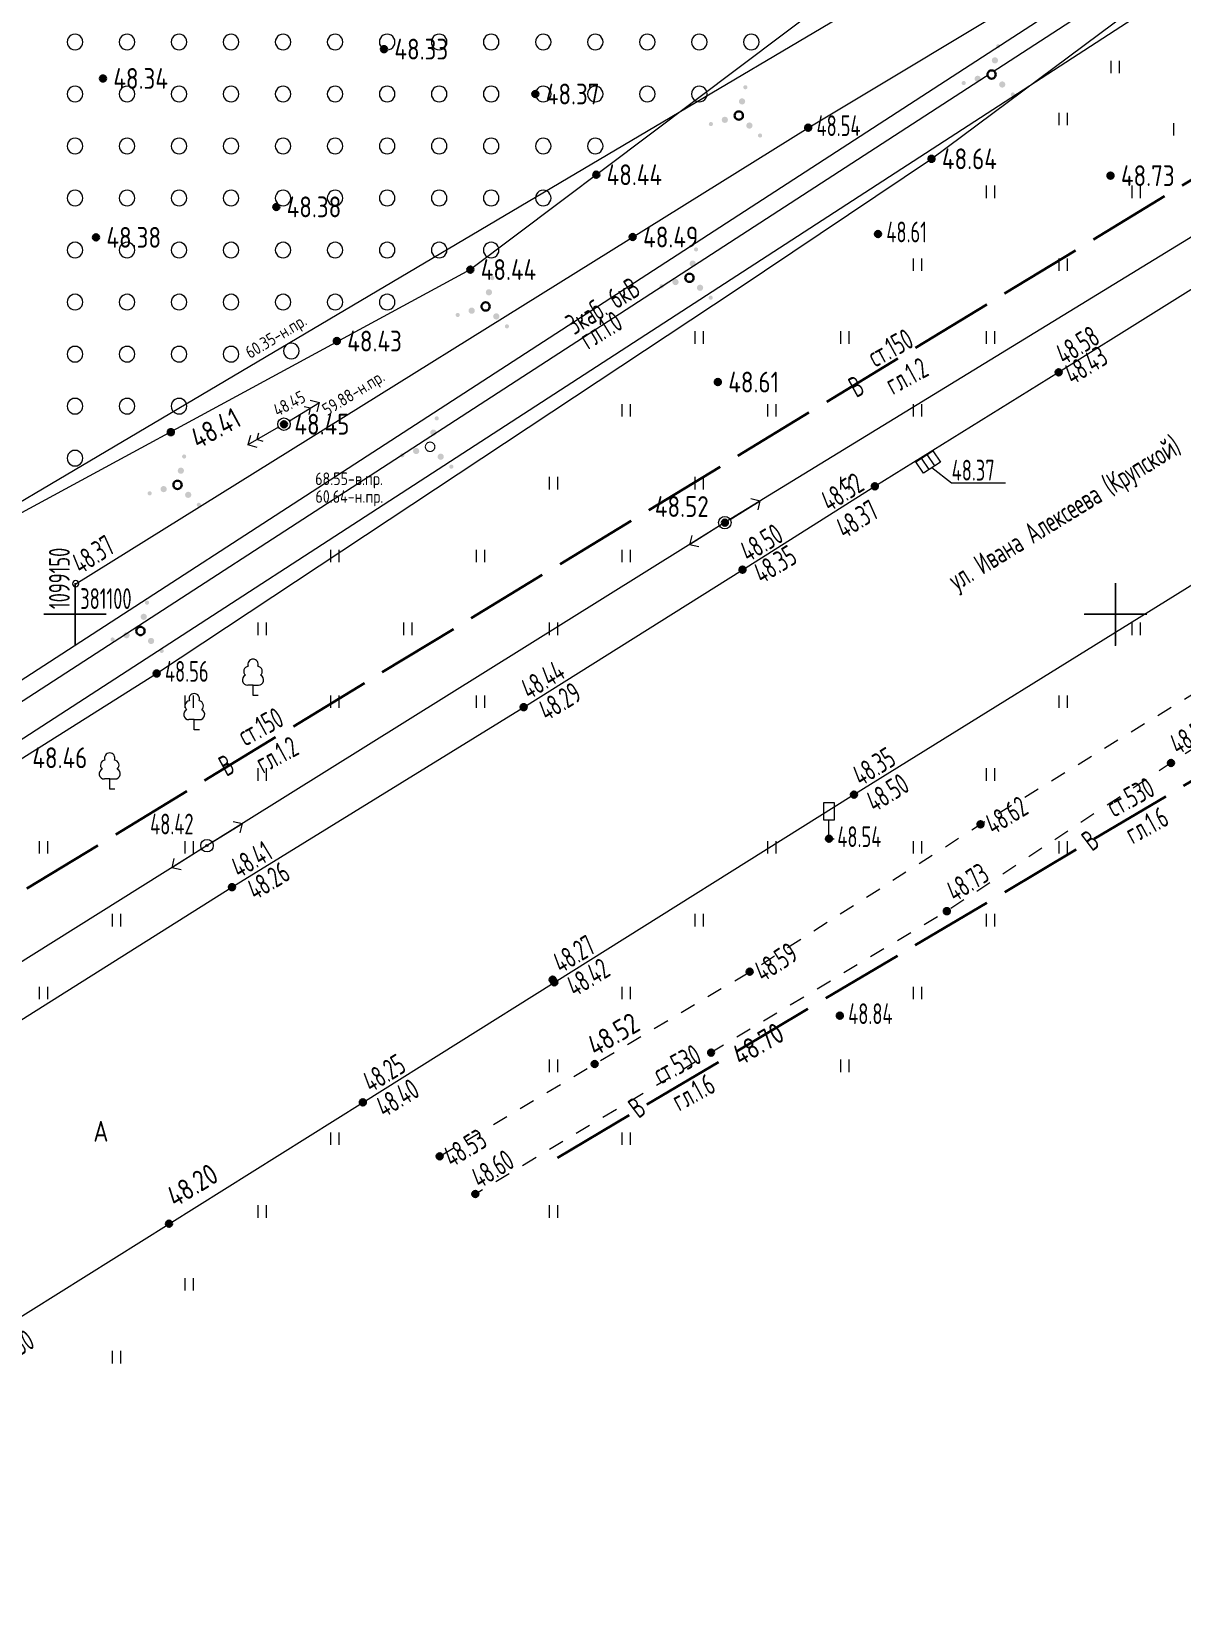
# Model space of a CAD drawing. Extents: x 1098675 to 1099684, y 381052 to 381453.
# Drawn here: x 1099147.9 to 1099203.2, y 381052.5 to 381128 of the extents above; entities that cross this region are included whole.
import ezdxf
from ezdxf.enums import TextEntityAlignment as Align

# ---------------------------------------------------------------- set-up
doc = ezdxf.new("R2010")
doc.units = 0
doc.header["$MEASUREMENT"] = 0
doc.set_wipeout_variables(frame=1)
for name, pattern in [('500_122_1_1', [10, 8, -2]), ('500_189_2', [3, 1.5, -1.5]), ('CONTI', [0])]:
    doc.linetypes.add(name, pattern=pattern)
doc.layers.add('Съемка', color=253, linetype='CONTINUOUS', lineweight=20)
doc.styles.add('24', font='GOST2304A.ttf', dxfattribs={"height": 0.001206})
doc.styles.add('D431', font='GOST2304A.ttf', dxfattribs={"height": 0.8})
doc.styles.add('txt', font='GOST2304A.ttf')
doc.styles.add('ГОСТ', font='GOST2304A.ttf', dxfattribs={"height": 2.5})
doc.linetypes.add('g5_119_1', pattern='A,4,-1,[31,GUGK_2005.shx,S=0.1,R=0,X=0,Y=0],0.35,[31,GUGK_2005.shx,S=0.08,R=0,X=0,Y=0],3.3,[31,GUGK_2005.shx,S=0.08,R=180,X=0,Y=0],0.35,[31,GUGK_2005.shx,S=0.1,R=180,X=0,Y=0],-1', length=10)
doc.linetypes.add('ЗАБ сетка', pattern='A,2.5,["<",txt,S=1.2,R=90,X=0,Y=0],5,[">",txt,S=1.2,R=90,X=0,Y=-0.6],2.5', length=10)
doc.linetypes.add('КОНТУР', pattern='A,0,-0.5,[133,ltypeshp.shx,S=0.05,R=0,X=-0.5,Y=0],-0.5', length=1)

# ---------------------------------------------------------------- blocks, each defined once
blk = doc.blocks.new('Съемка')
at = {"layer": 'Съемка', "linetype": 'Continuous', "lineweight": -2}
h = blk.add_hatch(color=8, dxfattribs=at)
h.dxf.hatch_style = 1
edge = h.paths.add_edge_path()
edge.add_arc((1099164.849, 381127.157), 0.15, 0, 360)
h = blk.add_hatch(color=8, dxfattribs=at)
h.dxf.hatch_style = 1
edge = h.paths.add_edge_path()
edge.add_arc((1099151.342, 381125.748), 0.15, 0, 360)
h = blk.add_hatch(color=8, dxfattribs=at)
h.dxf.hatch_style = 1
edge = h.paths.add_edge_path()
edge.add_arc((1099172.125, 381125), 0.15, 0, 360)
h = blk.add_hatch(color=8, dxfattribs=at)
h.dxf.hatch_style = 1
edge = h.paths.add_edge_path()
edge.add_arc((1099185.234, 381123.378), 0.15, 0, 360)
h = blk.add_hatch(color=8, dxfattribs=at)
h.dxf.hatch_style = 1
edge = h.paths.add_edge_path()
edge.add_arc((1099191.16, 381121.886), 0.15, 0, 360)
h = blk.add_hatch(color=8, dxfattribs=at)
h.dxf.hatch_style = 1
edge = h.paths.add_edge_path()
edge.add_arc((1099175.047, 381121.119), 0.15, 0, 360)
h = blk.add_hatch(color=8, dxfattribs=at)
h.dxf.hatch_style = 1
edge = h.paths.add_edge_path()
edge.add_arc((1099199.762, 381121.076), 0.15, 0, 360)
h = blk.add_hatch(color=8, dxfattribs=at)
h.dxf.hatch_style = 1
edge = h.paths.add_edge_path()
edge.add_arc((1099159.671, 381119.576), 0.15, 0, 360)
h = blk.add_hatch(color=8, dxfattribs=at)
h.dxf.hatch_style = 1
edge = h.paths.add_edge_path()
edge.add_arc((1099151.01, 381118.111), 0.15, 0, 360)
h = blk.add_hatch(color=8, dxfattribs=at)
h.dxf.hatch_style = 1
edge = h.paths.add_edge_path()
edge.add_arc((1099176.802, 381118.129), 0.15, 0, 360)
h = blk.add_hatch(color=8, dxfattribs=at)
h.dxf.hatch_style = 1
edge = h.paths.add_edge_path()
edge.add_arc((1099188.59, 381118.271), 0.15, 0, 360)
h = blk.add_hatch(color=8, dxfattribs=at)
h.dxf.hatch_style = 1
edge = h.paths.add_edge_path()
edge.add_arc((1099168.998, 381116.564), 0.15, 0, 360)
h = blk.add_hatch(color=8, dxfattribs=at)
h.dxf.hatch_style = 1
edge = h.paths.add_edge_path()
edge.add_arc((1099162.583, 381113.127), 0.15, 0, 360)
h = blk.add_hatch(color=8, dxfattribs=at)
h.dxf.hatch_style = 1
edge = h.paths.add_edge_path()
edge.add_arc((1099180.893, 381111.157), 0.15, 0, 360)
h = blk.add_hatch(color=8, dxfattribs=at)
h.dxf.hatch_style = 1
edge = h.paths.add_edge_path()
edge.add_arc((1099197.265, 381111.626), 0.15, 0, 360)
h = blk.add_hatch(color=8, dxfattribs=at)
h.dxf.hatch_style = 1
edge = h.paths.add_edge_path()
edge.add_arc((1099160.043, 381109.132), 0.15, 0, 360)
at = {"layer": 'Съемка', "lineweight": 9, "ltscale": 0.8}
for points in [[(1099159.993, 381109.132, 1), (1099160.093, 381109.132, 1)], [(1099181.18, 381104.401, 1), (1099181.28, 381104.401, 1)], [(1099156.295, 381088.882, 1), (1099156.395, 381088.882, 1)]]:
    blk.add_hatch(color=8, dxfattribs=at).paths.add_polyline_path(points)
at = {"layer": 'Съемка', "linetype": 'Continuous', "lineweight": -2}
h = blk.add_hatch(color=8, dxfattribs=at)
h.dxf.hatch_style = 1
edge = h.paths.add_edge_path()
edge.add_arc((1099154.606, 381108.751), 0.15, 0, 360)
h = blk.add_hatch(color=8, dxfattribs=at)
h.dxf.hatch_style = 1
edge = h.paths.add_edge_path()
edge.add_arc((1099188.437, 381106.152), 0.15, 0, 360)
h = blk.add_hatch(color=8, dxfattribs=at)
h.dxf.hatch_style = 1
edge = h.paths.add_edge_path()
edge.add_arc((1099181.23, 381104.401), 0.15, 0, 360)
h = blk.add_hatch(color=8, dxfattribs=at)
h.dxf.hatch_style = 1
edge = h.paths.add_edge_path()
edge.add_arc((1099182.078, 381102.138), 0.15, 0, 360)
h = blk.add_hatch(color=8, dxfattribs=at)
h.dxf.hatch_style = 1
edge = h.paths.add_edge_path()
edge.add_arc((1099153.924, 381097.154), 0.15, 0, 360)
h = blk.add_hatch(color=8, dxfattribs=at)
h.dxf.hatch_style = 1
edge = h.paths.add_edge_path()
edge.add_arc((1099171.561, 381095.535), 0.15, 0, 360)
h = blk.add_hatch(color=8, dxfattribs=at)
h.dxf.hatch_style = 1
edge = h.paths.add_edge_path()
edge.add_arc((1099202.674, 381092.856), 0.15, 0, 360)
h = blk.add_hatch(color=8, dxfattribs=at)
h.dxf.hatch_style = 1
edge = h.paths.add_edge_path()
edge.add_arc((1099187.432, 381091.334), 0.15, 0, 360)
h = blk.add_hatch(color=8, dxfattribs=at)
h.dxf.hatch_style = 1
edge = h.paths.add_edge_path()
edge.add_arc((1099193.515, 381089.906), 0.15, 0, 360)
h = blk.add_hatch(color=8, dxfattribs=at)
h.dxf.hatch_style = 1
edge = h.paths.add_edge_path()
edge.add_arc((1099186.233, 381089.209), 0.15, 0, 360)
h = blk.add_hatch(color=8, dxfattribs=at)
h.dxf.hatch_style = 1
edge = h.paths.add_edge_path()
edge.add_arc((1099157.543, 381086.885), 0.15, 0, 360)
h = blk.add_hatch(color=8, dxfattribs=at)
h.dxf.hatch_style = 1
edge = h.paths.add_edge_path()
edge.add_arc((1099191.896, 381085.729), 0.15, 0, 360)
h = blk.add_hatch(color=8, dxfattribs=at)
h.dxf.hatch_style = 1
edge = h.paths.add_edge_path()
edge.add_arc((1099172.953, 381082.437), 0.15, 0, 360)
h = blk.add_hatch(color=8, dxfattribs=at)
h.dxf.hatch_style = 1
edge = h.paths.add_edge_path()
edge.add_arc((1099173.033, 381082.31), 0.15, 0, 360)
h = blk.add_hatch(color=8, dxfattribs=at)
h.dxf.hatch_style = 1
edge = h.paths.add_edge_path()
edge.add_arc((1099182.425, 381082.819), 0.15, 0, 360)
h = blk.add_hatch(color=8, dxfattribs=at)
h.dxf.hatch_style = 1
edge = h.paths.add_edge_path()
edge.add_arc((1099186.756, 381080.703), 0.15, 0, 360)
h = blk.add_hatch(color=8, dxfattribs=at)
h.dxf.hatch_style = 1
edge = h.paths.add_edge_path()
edge.add_arc((1099180.569, 381078.933), 0.15, 0, 360)
h = blk.add_hatch(color=8, dxfattribs=at)
h.dxf.hatch_style = 1
edge = h.paths.add_edge_path()
edge.add_arc((1099174.975, 381078.384), 0.15, 0, 360)
h = blk.add_hatch(color=8, dxfattribs=at)
h.dxf.hatch_style = 1
edge = h.paths.add_edge_path()
edge.add_arc((1099163.832, 381076.541), 0.15, 0, 360)
h = blk.add_hatch(color=8, dxfattribs=at)
h.dxf.hatch_style = 1
edge = h.paths.add_edge_path()
edge.add_arc((1099167.526, 381073.95), 0.15, 0, 360)
h = blk.add_hatch(color=8, dxfattribs=at)
h.dxf.hatch_style = 1
edge = h.paths.add_edge_path()
edge.add_arc((1099169.243, 381072.137), 0.15, 0, 360)
h = blk.add_hatch(color=8, dxfattribs=at)
h.dxf.hatch_style = 1
edge = h.paths.add_edge_path()
edge.add_arc((1099154.519, 381070.71), 0.15, 0, 360)
at = {"layer": 'Съемка', "color": 8, "linetype": 'Continuous', "lineweight": 20}
for p, q in [((1099197.3, 381123.5), (1099197.3, 381124.1)), ((1099197.7, 381123.5), (1099197.7, 381124.1)), ((1099193.8, 381120), (1099193.8, 381120.6)), ((1099194.2, 381120), (1099194.2, 381120.6)), ((1099200.8, 381120), (1099200.8, 381120.6)), ((1099201.2, 381120), (1099201.2, 381120.6)), ((1099190.3, 381116.5), (1099190.3, 381117.1)), ((1099190.7, 381116.5), (1099190.7, 381117.1)), ((1099197.3, 381116.5), (1099197.3, 381117.1)), ((1099197.7, 381116.5), (1099197.7, 381117.1)), ((1099179.8, 381113), (1099179.8, 381113.6)), ((1099180.2, 381113), (1099180.2, 381113.6)), ((1099186.8, 381113), (1099186.8, 381113.6)), ((1099187.2, 381113), (1099187.2, 381113.6)), ((1099193.8, 381113), (1099193.8, 381113.6)), ((1099194.2, 381113), (1099194.2, 381113.6)), ((1099176.3, 381109.5), (1099176.3, 381110.1)), ((1099176.7, 381109.5), (1099176.7, 381110.1)), ((1099183.3, 381109.5), (1099183.3, 381110.1)), ((1099183.7, 381109.5), (1099183.7, 381110.1)), ((1099190.3, 381109.5), (1099190.3, 381110.1)), ((1099190.7, 381109.5), (1099190.7, 381110.1)), ((1099172.8, 381106), (1099172.8, 381106.6)), ((1099173.2, 381106), (1099173.2, 381106.6)), ((1099179.8, 381106), (1099179.8, 381106.6)), ((1099180.2, 381106), (1099180.2, 381106.6)), ((1099186.8, 381106), (1099186.8, 381106.6)), ((1099187.2, 381106), (1099187.2, 381106.6)), ((1099162.3, 381102.5), (1099162.3, 381103.1)), ((1099162.7, 381102.5), (1099162.7, 381103.1)), ((1099169.3, 381102.5), (1099169.3, 381103.1)), ((1099169.7, 381102.5), (1099169.7, 381103.1)), ((1099176.3, 381102.5), (1099176.3, 381103.1)), ((1099176.7, 381102.5), (1099176.7, 381103.1)), ((1099158.8, 381099), (1099158.8, 381099.6)), ((1099159.2, 381099), (1099159.2, 381099.6)), ((1099165.8, 381099), (1099165.8, 381099.6)), ((1099166.2, 381099), (1099166.2, 381099.6)), ((1099172.8, 381099), (1099172.8, 381099.6)), ((1099173.2, 381099), (1099173.2, 381099.6)), ((1099200.8, 381099), (1099200.8, 381099.6)), ((1099201.2, 381099), (1099201.2, 381099.6)), ((1099155.3, 381095.5), (1099155.3, 381096.1)), ((1099155.7, 381095.5), (1099155.7, 381096.1)), ((1099162.3, 381095.5), (1099162.3, 381096.1)), ((1099162.7, 381095.5), (1099162.7, 381096.1)), ((1099169.3, 381095.5), (1099169.3, 381096.1)), ((1099169.7, 381095.5), (1099169.7, 381096.1)), ((1099197.3, 381095.5), (1099197.3, 381096.1)), ((1099197.7, 381095.5), (1099197.7, 381096.1)), ((1099158.8, 381092), (1099158.8, 381092.6)), ((1099159.2, 381092), (1099159.2, 381092.6)), ((1099193.8, 381092), (1099193.8, 381092.6)), ((1099194.2, 381092), (1099194.2, 381092.6)), ((1099148.3, 381088.5), (1099148.3, 381089.1)), ((1099148.7, 381088.5), (1099148.7, 381089.1)), ((1099155.3, 381088.5), (1099155.3, 381089.1)), ((1099155.7, 381088.5), (1099155.7, 381089.1)), ((1099183.3, 381088.5), (1099183.3, 381089.1)), ((1099183.7, 381088.5), (1099183.7, 381089.1)), ((1099190.3, 381088.5), (1099190.3, 381089.1)), ((1099190.7, 381088.5), (1099190.7, 381089.1)), ((1099197.3, 381088.5), (1099197.3, 381089.1)), ((1099197.7, 381088.5), (1099197.7, 381089.1)), ((1099151.8, 381085), (1099151.8, 381085.6)), ((1099152.2, 381085), (1099152.2, 381085.6)), ((1099179.8, 381085), (1099179.8, 381085.6)), ((1099180.2, 381085), (1099180.2, 381085.6)), ((1099193.8, 381085), (1099193.8, 381085.6)), ((1099194.2, 381085), (1099194.2, 381085.6)), ((1099148.3, 381081.5), (1099148.3, 381082.1)), ((1099148.7, 381081.5), (1099148.7, 381082.1)), ((1099176.3, 381081.5), (1099176.3, 381082.1)), ((1099176.7, 381081.5), (1099176.7, 381082.1)), ((1099190.3, 381081.5), (1099190.3, 381082.1)), ((1099190.7, 381081.5), (1099190.7, 381082.1)), ((1099172.8, 381078), (1099172.8, 381078.6)), ((1099173.2, 381078), (1099173.2, 381078.6)), ((1099186.8, 381078), (1099186.8, 381078.6)), ((1099187.2, 381078), (1099187.2, 381078.6)), ((1099162.3, 381074.5), (1099162.3, 381075.1)), ((1099162.7, 381074.5), (1099162.7, 381075.1)), ((1099176.3, 381074.5), (1099176.3, 381075.1)), ((1099176.7, 381074.5), (1099176.7, 381075.1)), ((1099158.8, 381071), (1099158.8, 381071.6)), ((1099159.2, 381071), (1099159.2, 381071.6)), ((1099172.8, 381071), (1099172.8, 381071.6)), ((1099173.2, 381071), (1099173.2, 381071.6)), ((1099155.3, 381067.5), (1099155.3, 381068.1)), ((1099155.7, 381067.5), (1099155.7, 381068.1)), ((1099151.8, 381064), (1099151.8, 381064.6)), ((1099152.2, 381064), (1099152.2, 381064.6))]:
    blk.add_line(p, q, dxfattribs=at)
at = {"layer": 'Съемка', "color": 8, "lineweight": 9, "ltscale": 0.8}
for p, q in [((1099160.3, 381109.288), (1099161.752, 381110.172)), ((1099161.015, 381109.987), (1099161.324, 381109.912)), ((1099161.249, 381109.602), (1099161.324, 381109.912)), ((1099161.305, 381110.28), (1099161.752, 381110.172)), ((1099161.643, 381109.725), (1099161.752, 381110.172)), ((1099159.783, 381108.983), (1099158.305, 381108.143)), ((1099158.427, 381108.586), (1099158.305, 381108.143)), ((1099158.824, 381108.697), (1099158.739, 381108.39)), ((1099159.046, 381108.306), (1099158.739, 381108.39)), ((1099158.748, 381108.021), (1099158.305, 381108.143)), ((1099181.485, 381104.56), (1099182.928, 381105.458)), ((1099182.48, 381105.562), (1099182.928, 381105.458)), ((1099182.823, 381105.011), (1099182.928, 381105.458)), ((1099180.975, 381104.242), (1099179.533, 381103.343)), ((1099179.637, 381103.791), (1099179.533, 381103.343)), ((1099179.981, 381103.239), (1099179.533, 381103.343)), ((1099185.983, 381090.959), (1099186.483, 381090.959)), ((1099185.983, 381090.109), (1099185.983, 381090.959)), ((1099186.483, 381090.959), (1099186.483, 381090.109)), ((1099157.594, 381090.045), (1099158.042, 381089.941)), ((1099186.483, 381090.109), (1099185.983, 381090.109)), ((1099186.233, 381089.209), (1099186.233, 381090.109)), ((1099156.599, 381089.041), (1099158.042, 381089.941)), ((1099157.938, 381089.493), (1099158.042, 381089.941)), ((1099156.091, 381088.723), (1099154.65, 381087.821)), ((1099186.233, 381089.209), (1099186.483, 381089.209)), ((1099154.753, 381088.269), (1099154.65, 381087.821)), ((1099155.098, 381087.718), (1099154.65, 381087.821))]:
    blk.add_line(p, q, dxfattribs=at)
at = {"layer": 'Съемка', "color": 8, "lineweight": 9}
for p, q in [((1099190.414, 381107.322), (1099191.23, 381107.854)), ((1099191.041, 381106.955), (1099190.686, 381107.499)), ((1099191.313, 381107.133), (1099190.958, 381107.676)), ((1099191.23, 381107.854), (1099191.585, 381107.31)), ((1099190.769, 381106.778), (1099190.414, 381107.322)), ((1099191.585, 381107.31), (1099190.769, 381106.778))]:
    blk.add_line(p, q, dxfattribs=at)
at = {"layer": 'Съемка', "color": 8, "lineweight": 20, "flags": 128}
for points in [[(1099131.993, 381096.304), (1099305.956, 381199.246)], [(1099240.546, 381141.014), (1099211.886, 381123.168), (1099181.23, 381104.401), (1099156.345, 381088.882), (1099130.273, 381072.554)]]:
    blk.add_lwpolyline(points, dxfattribs=at)
at = {"layer": 'Съемка', "color": 8, "linetype": '500_122_1_1', "lineweight": 40, "ltscale": 0.5, "flags": 128}
for points in [[(1099173.186, 381073.881), (1099264.655, 381128.217), (1099249.551, 381151.239), (1099313.303, 381191.893)], [(1099227.981, 381135.682), (1099091.232, 381052.456)]]:
    blk.add_lwpolyline(points, dxfattribs=at)
at = {"layer": 'Съемка', "color": 8, "linetype": 'ЗАБ сетка', "lineweight": 9, "ltscale": 0.5, "flags": 128}
blk.add_lwpolyline([(1099150.035, 381101.466), (1099185.234, 381123.378), (1099196.897, 381130.388), (1099196.897, 381134.646), (1099185.823, 381141.412), (1099160.427, 381153.679), (1099153.083, 381157.129), (1099121.704, 381172.466)], dxfattribs=at)
at = {"layer": 'Съемка', "color": 8, "linetype": 'КОНТУР', "flags": 128}
for points in [[(1099129.716, 381090.744), (1099140.931, 381088.968), (1099153.924, 381097.154), (1099181.814, 381115.625), (1099191.16, 381121.886), (1099200.693, 381128.989), (1099198.917, 381135.718), (1099195.535, 381139.509), (1099191.047, 381142.518), (1099188.188, 381143.11), (1099185.504, 381144.29), (1099177.398, 381149.007), (1099160.973, 381157.371), (1099148.823, 381162.512), (1099145.178, 381164.007), (1099142.655, 381164.007)], [(1099117.403, 381160.24), (1099170.623, 381140.919), (1099190.563, 381132.8), (1099168.998, 381116.564), (1099139.014, 381100.327), (1099138.922, 381100.846)]]:
    blk.add_lwpolyline(points, dxfattribs=at)
at = {"layer": 'Съемка', "color": 8, "linetype": 'g5_119_1', "flags": 128}
for points in [[(1099225.232, 381147.292), (1099087.569, 381058.019)], [(1099226.556, 381147.12), (1099088.893, 381057.847)], [(1099228.373, 381146.474), (1099090.71, 381057.201)]]:
    blk.add_lwpolyline(points, dxfattribs=at)
at = {"layer": 'Съемка', "color": 8, "linetype": 'Continuous', "ltscale": 0.5}
for points in [[(1099118.966, 381062.725), (1099131.524, 381070.497), (1099157.543, 381086.885), (1099171.561, 381095.535), (1099182.078, 381102.138), (1099188.437, 381106.152), (1099197.265, 381111.626), (1099206.393, 381117.337), (1099214.655, 381122.527, 0.234366), (1099216.013, 381124.765, 0.011649), (1099215.388, 381128.336), (1099214.902, 381130.788, 0.050583), (1099213.372, 381133.911)], [(1099131.642, 381056.379), (1099145.207, 381064.878), (1099163.832, 381076.541), (1099173.033, 381082.31), (1099187.432, 381091.334), (1099203.339, 381101.205), (1099220.116, 381111.642), (1099221.722, 381112.495), (1099234.298, 381120.473, -0.104791), (1099236.475, 381120.949, -0.047521), (1099238.833, 381120.281, -0.029361), (1099241.436, 381119.128, -0.031396), (1099243.749, 381117.758), (1099244.872, 381117.071)]]:
    blk.add_lwpolyline(points, format="xyb", dxfattribs=at)
at = {"layer": 'Съемка', "color": 8, "linetype": 'Continuous', "lineweight": 20}
for points in [[(1099199.8, 381126), (1099199.8, 381126.6)], [(1099200.2, 381126), (1099200.2, 381126.6)], [(1099202.8, 381123), (1099202.8, 381123.6)]]:
    blk.add_lwpolyline(points, dxfattribs=at)
at = {"layer": 'Съемка', "color": 8, "linetype": 'Continuous', "lineweight": 20, "flags": 128}
for points in [[(1099185.084, 381123.378, 1), (1099185.384, 381123.378, 1)], [(1099188.44, 381118.271, 1), (1099188.74, 381118.271, 1)], [(1099180.743, 381111.157, 1), (1099181.043, 381111.157, 1)], [(1099197.115, 381111.626, 1), (1099197.415, 381111.626, 1)], [(1099188.287, 381106.152, 1), (1099188.587, 381106.152, 1)], [(1099181.928, 381102.138, 1), (1099182.228, 381102.138, 1)], [(1099149.885, 381101.466, 1), (1099150.185, 381101.466, 1)], [(1099153.774, 381097.154, 1), (1099154.074, 381097.154, 1)], [(1099171.411, 381095.535, 1), (1099171.711, 381095.535, 1)], [(1099202.524, 381092.856, 1), (1099202.824, 381092.856, 1)], [(1099187.282, 381091.334, 1), (1099187.582, 381091.334, 1)], [(1099193.365, 381089.906, 1), (1099193.665, 381089.906, 1)], [(1099186.083, 381089.209, 1), (1099186.383, 381089.209, 1)], [(1099157.393, 381086.885, 1), (1099157.693, 381086.885, 1)], [(1099191.746, 381085.729, 1), (1099192.046, 381085.729, 1)], [(1099172.883, 381082.31, 1), (1099173.183, 381082.31, 1)], [(1099182.275, 381082.819, 1), (1099182.575, 381082.819, 1)], [(1099186.606, 381080.703, 1), (1099186.906, 381080.703, 1)], [(1099163.682, 381076.541, 1), (1099163.982, 381076.541, 1)], [(1099167.376, 381073.95, 1), (1099167.676, 381073.95, 1)], [(1099169.093, 381072.137, 1), (1099169.393, 381072.137, 1)]]:
    blk.add_lwpolyline(points, format="xyb", close=True, dxfattribs=at)
at = {"layer": 'Съемка', "color": 8, "linetype": '500_189_2', "ltscale": 0.5, "flags": 128}
for points in [[(1099167.526, 381073.95), (1099182.425, 381082.819), (1099193.515, 381089.906), (1099208.861, 381099.329), (1099225.548, 381109.884), (1099241.436, 381119.128)], [(1099243.749, 381117.758), (1099226.064, 381107.898), (1099202.674, 381092.856), (1099191.896, 381085.729), (1099169.243, 381072.137)]]:
    blk.add_lwpolyline(points, dxfattribs=at)
at = {"layer": 'Съемка', "color": 8, "linetype": 'Continuous', "lineweight": -2, "flags": 128}
blk.add_lwpolyline([(1099167.263, 381108.047), (1099167.257, 381108.099), (1099167.237, 381108.147), (1099167.205, 381108.189), (1099167.163, 381108.22), (1099167.115, 381108.24), (1099167.063, 381108.247), (1099167.012, 381108.24), (1099166.963, 381108.22), (1099166.922, 381108.189), (1099166.89, 381108.147), (1099166.87, 381108.099), (1099166.863, 381108.047), (1099166.87, 381107.995), (1099166.89, 381107.947), (1099166.922, 381107.906), (1099166.963, 381107.874), (1099167.012, 381107.854), (1099167.063, 381107.847), (1099167.115, 381107.854), (1099167.163, 381107.874), (1099167.205, 381107.906), (1099167.237, 381107.947), (1099167.257, 381107.995)], close=True, dxfattribs=at)
at = {"layer": 'Съемка', "color": 8, "flags": 128}
blk.add_lwpolyline([(1099191.177, 381107.044), (1099192.12, 381106.311), (1099194.722, 381106.311)], dxfattribs=at)
at = {"layer": 'Съемка', "color": 8, "linetype": 'Continuous', "lineweight": 20, "flags": 128}
for points in [[(1099150, 381101.5), (1099150, 381098.5)], [(1099150, 381101.5), (1099150, 381098.5)], [(1099150, 381098.485), (1099150, 381101.495)], [(1099200, 381101.5), (1099200, 381098.5)], [(1099200, 381098.485), (1099200, 381101.495)], [(1099148.5, 381100), (1099151.5, 381100)], [(1099148.5, 381100), (1099151.5, 381100)], [(1099151.49, 381100), (1099148.51, 381100)], [(1099198.5, 381100), (1099201.5, 381100)], [(1099201.49, 381100), (1099198.51, 381100)], [(1099158.555, 381096.59), (1099158.298, 381096.59)], [(1099158.805, 381096.093), (1099158.555, 381096.093), (1099158.555, 381096.59)], [(1099155.729, 381094.935), (1099155.472, 381094.935)], [(1099155.979, 381094.438), (1099155.729, 381094.438), (1099155.729, 381094.935)], [(1099151.669, 381092.083), (1099151.412, 381092.083)], [(1099151.919, 381091.586), (1099151.669, 381091.586), (1099151.669, 381092.083)]]:
    blk.add_lwpolyline(points, dxfattribs=at)
for points in [[(1099158.555, 381096.59), (1099158.812, 381096.59, 0.798042), (1099158.92, 381097.066, 0.636328), (1099158.786, 381097.498, 0.533064), (1099158.555, 381097.843, 0.533064), (1099158.324, 381097.498, 0.636328), (1099158.19, 381097.066, 0.798042), (1099158.298, 381096.59)], [(1099155.729, 381094.935), (1099155.986, 381094.935, 0.798042), (1099156.094, 381095.411, 0.636328), (1099155.96, 381095.843, 0.533064), (1099155.729, 381096.188, 0.533064), (1099155.498, 381095.843, 0.636328), (1099155.364, 381095.411, 0.798042), (1099155.472, 381094.935)], [(1099151.669, 381092.083), (1099151.926, 381092.083, 0.798042), (1099152.034, 381092.559, 0.636328), (1099151.9, 381092.991, 0.533064), (1099151.669, 381093.336, 0.533064), (1099151.438, 381092.991, 0.636328), (1099151.304, 381092.559, 0.798042), (1099151.412, 381092.083)]]:
    blk.add_lwpolyline(points, format="xyb", dxfattribs=at)
at = {"layer": 'Съемка', "color": 8, "linetype": 'Continuous', "lineweight": -2}
for centre in [(1099164.849, 381127.157), (1099151.342, 381125.748), (1099172.125, 381125), (1099185.234, 381123.378), (1099191.16, 381121.886), (1099175.047, 381121.119), (1099199.762, 381121.076), (1099159.671, 381119.576), (1099151.01, 381118.111), (1099176.802, 381118.129), (1099188.59, 381118.271), (1099168.998, 381116.564), (1099162.583, 381113.127), (1099180.893, 381111.157), (1099197.265, 381111.626), (1099160.043, 381109.132), (1099154.606, 381108.751), (1099188.437, 381106.152), (1099181.23, 381104.401), (1099182.078, 381102.138), (1099153.924, 381097.154), (1099171.561, 381095.535), (1099202.674, 381092.856), (1099187.432, 381091.334), (1099193.515, 381089.906), (1099186.233, 381089.209), (1099157.543, 381086.885), (1099191.896, 381085.729), (1099172.953, 381082.437), (1099173.033, 381082.31), (1099182.425, 381082.819), (1099186.756, 381080.703), (1099180.569, 381078.933), (1099174.975, 381078.384), (1099163.832, 381076.541), (1099167.526, 381073.95), (1099169.243, 381072.137), (1099154.519, 381070.71)]:
    blk.add_circle(centre, 0.15, dxfattribs=at)
at = {"layer": 'Съемка', "color": 8, "lineweight": 9, "ltscale": 0.8}
for centre in [(1099160.043, 381109.132), (1099181.23, 381104.401), (1099156.345, 381088.882)]:
    blk.add_circle(centre, 0.3, dxfattribs=at)
at = {"layer": 'Съемка', "color": 8, "linetype": 'CONTI', "lineweight": 9}
for centre in [(1099160.043, 381109.132), (1099181.23, 381104.401), (1099156.345, 381088.882)]:
    blk.add_circle(centre, 0.0499, dxfattribs=at)
at = {"layer": 'Съемка', "color": 8, "linetype": 'Continuous', "lineweight": 20}
for centre, start_param, end_param in [((1099150, 381127.5), 5.497787, 8.63938), ((1099152.5, 381127.5), 5.497787, 8.63938), ((1099155, 381127.5), 5.497787, 8.63938), ((1099157.5, 381127.5), 5.497787, 8.63938), ((1099160, 381127.5), 5.497787, 8.63938), ((1099162.5, 381127.5), 5.497787, 8.63938), ((1099165, 381127.5), 5.497787, 8.63938), ((1099167.5, 381127.5), 5.497787, 8.63938), ((1099170, 381127.5), 5.497787, 8.63938), ((1099172.5, 381127.5), 5.497787, 8.63938), ((1099175, 381127.5), 5.497787, 8.63938), ((1099177.5, 381127.5), 5.497787, 8.63938), ((1099180, 381127.5), 5.497787, 8.63938), ((1099182.5, 381127.5), 5.497787, 8.63938), ((1099150, 381127.5), 2.356194, 5.497787), ((1099152.5, 381127.5), 2.356194, 5.497787), ((1099155, 381127.5), 2.356194, 5.497787), ((1099157.5, 381127.5), 2.356194, 5.497787), ((1099160, 381127.5), 2.356194, 5.497787), ((1099162.5, 381127.5), 2.356194, 5.497787), ((1099165, 381127.5), 2.356194, 5.497787), ((1099167.5, 381127.5), 2.356194, 5.497787), ((1099170, 381127.5), 2.356194, 5.497787), ((1099172.5, 381127.5), 2.356194, 5.497787), ((1099175, 381127.5), 2.356194, 5.497787), ((1099177.5, 381127.5), 2.356194, 5.497787), ((1099180, 381127.5), 2.356194, 5.497787), ((1099182.5, 381127.5), 2.356194, 5.497787), ((1099150, 381125), 5.497787, 8.63938), ((1099150, 381125), 2.356194, 5.497787), ((1099152.5, 381125), 5.497787, 8.63938), ((1099152.5, 381125), 2.356194, 5.497787), ((1099155, 381125), 5.497787, 8.63938), ((1099155, 381125), 2.356194, 5.497787), ((1099157.5, 381125), 5.497787, 8.63938), ((1099157.5, 381125), 2.356194, 5.497787), ((1099160, 381125), 5.497787, 8.63938), ((1099160, 381125), 2.356194, 5.497787), ((1099162.5, 381125), 5.497787, 8.63938), ((1099162.5, 381125), 2.356194, 5.497787), ((1099165, 381125), 5.497787, 8.63938), ((1099165, 381125), 2.356194, 5.497787), ((1099167.5, 381125), 5.497787, 8.63938), ((1099167.5, 381125), 2.356194, 5.497787), ((1099170, 381125), 5.497787, 8.63938), ((1099170, 381125), 2.356194, 5.497787), ((1099172.5, 381125), 5.497787, 8.63938), ((1099172.5, 381125), 2.356194, 5.497787), ((1099175, 381125), 5.497787, 8.63938), ((1099175, 381125), 2.356194, 5.497787), ((1099177.5, 381125), 5.497787, 8.63938), ((1099177.5, 381125), 2.356194, 5.497787), ((1099180, 381125), 5.497787, 8.63938), ((1099180, 381125), 2.356194, 5.497787), ((1099150, 381122.5), 5.497787, 8.63938), ((1099152.5, 381122.5), 5.497787, 8.63938), ((1099155, 381122.5), 5.497787, 8.63938), ((1099157.5, 381122.5), 5.497787, 8.63938), ((1099160, 381122.5), 5.497787, 8.63938), ((1099162.5, 381122.5), 5.497787, 8.63938), ((1099165, 381122.5), 5.497787, 8.63938), ((1099167.5, 381122.5), 5.497787, 8.63938), ((1099170, 381122.5), 5.497787, 8.63938), ((1099172.5, 381122.5), 5.497787, 8.63938), ((1099175, 381122.5), 5.497787, 8.63938), ((1099150, 381122.5), 2.356194, 5.497787), ((1099152.5, 381122.5), 2.356194, 5.497787), ((1099155, 381122.5), 2.356194, 5.497787), ((1099157.5, 381122.5), 2.356194, 5.497787), ((1099160, 381122.5), 2.356194, 5.497787), ((1099162.5, 381122.5), 2.356194, 5.497787), ((1099165, 381122.5), 2.356194, 5.497787), ((1099167.5, 381122.5), 2.356194, 5.497787), ((1099170, 381122.5), 2.356194, 5.497787), ((1099172.5, 381122.5), 2.356194, 5.497787), ((1099175, 381122.5), 2.356194, 5.497787), ((1099150, 381120), 5.497787, 8.63938), ((1099152.5, 381120), 5.497787, 8.63938), ((1099155, 381120), 5.497787, 8.63938), ((1099157.5, 381120), 5.497787, 8.63938), ((1099160, 381120), 5.497787, 8.63938), ((1099162.5, 381120), 5.497787, 8.63938), ((1099165, 381120), 5.497787, 8.63938), ((1099167.5, 381120), 5.497787, 8.63938), ((1099170, 381120), 5.497787, 8.63938), ((1099172.5, 381120), 5.497787, 8.63938), ((1099150, 381120), 2.356194, 5.497787), ((1099152.5, 381120), 2.356194, 5.497787), ((1099155, 381120), 2.356194, 5.497787), ((1099157.5, 381120), 2.356194, 5.497787), ((1099160, 381120), 2.356194, 5.497787), ((1099162.5, 381120), 2.356194, 5.497787), ((1099165, 381120), 2.356194, 5.497787), ((1099167.5, 381120), 2.356194, 5.497787), ((1099170, 381120), 2.356194, 5.497787), ((1099172.5, 381120), 2.356194, 5.497787), ((1099150, 381117.5), 5.497787, 8.63938), ((1099150, 381117.5), 2.356194, 5.497787), ((1099152.5, 381117.5), 5.497787, 8.63938), ((1099152.5, 381117.5), 2.356194, 5.497787), ((1099155, 381117.5), 5.497787, 8.63938), ((1099155, 381117.5), 2.356194, 5.497787), ((1099157.5, 381117.5), 5.497787, 8.63938), ((1099157.5, 381117.5), 2.356194, 5.497787), ((1099160, 381117.5), 5.497787, 8.63938), ((1099160, 381117.5), 2.356194, 5.497787), ((1099162.5, 381117.5), 5.497787, 8.63938), ((1099162.5, 381117.5), 2.356194, 5.497787), ((1099165, 381117.5), 5.497787, 8.63938), ((1099165, 381117.5), 2.356194, 5.497787), ((1099167.5, 381117.5), 5.497787, 8.63938), ((1099167.5, 381117.5), 2.356194, 5.497787), ((1099170, 381117.5), 5.497787, 8.63938), ((1099170, 381117.5), 2.356194, 5.497787), ((1099150, 381115), 5.497787, 8.63938), ((1099150, 381115), 2.356194, 5.497787), ((1099152.5, 381115), 5.497787, 8.63938), ((1099152.5, 381115), 2.356194, 5.497787), ((1099155, 381115), 5.497787, 8.63938), ((1099155, 381115), 2.356194, 5.497787), ((1099157.5, 381115), 5.497787, 8.63938), ((1099157.5, 381115), 2.356194, 5.497787), ((1099160, 381115), 5.497787, 8.63938), ((1099160, 381115), 2.356194, 5.497787), ((1099162.5, 381115), 5.497787, 8.63938), ((1099162.5, 381115), 2.356194, 5.497787), ((1099165, 381115), 5.497787, 8.63938), ((1099165, 381115), 2.356194, 5.497787), ((1099150, 381112.5), 5.497787, 8.63938), ((1099152.5, 381112.5), 5.497787, 8.63938), ((1099155, 381112.5), 5.497787, 8.63938), ((1099157.5, 381112.5), 5.497787, 8.63938), ((1099160.396, 381112.651), 5.497787, 8.63938), ((1099150, 381112.5), 2.356194, 5.497787), ((1099152.5, 381112.5), 2.356194, 5.497787), ((1099155, 381112.5), 2.356194, 5.497787), ((1099157.5, 381112.5), 2.356194, 5.497787), ((1099160.396, 381112.651), 2.356194, 5.497787), ((1099150, 381110), 5.497787, 8.63938), ((1099150, 381110), 2.356194, 5.497787), ((1099152.5, 381110), 5.497787, 8.63938), ((1099152.5, 381110), 2.356194, 5.497787), ((1099155, 381110), 5.497787, 8.63938), ((1099155, 381110), 2.356194, 5.497787), ((1099150, 381107.5), 5.497787, 8.63938), ((1099150, 381107.5), 2.356194, 5.497787)]:
    blk.add_ellipse(centre, major_axis=(0.265, 0.265), ratio=1, start_param=start_param, end_param=end_param, dxfattribs=at)
at = {"layer": 'Съемка', "color": 8, "linetype": 'Continuous', "lineweight": 30, "style": 'ГОСТ'}
for s, p in [('48.33', (1099165.349, 381126.657)), ('48.34', (1099151.842, 381125.248)), ('48.37', (1099172.625, 381124.5)), ('48.64', (1099191.66, 381121.386)), ('48.44', (1099175.547, 381120.619)), ('48.73', (1099200.262, 381120.576)), ('48.38', (1099160.171, 381119.076)), ('48.38', (1099151.51, 381117.611)), ('48.49', (1099177.302, 381117.629)), ('48.44', (1099169.498, 381116.064)), ('48.43', (1099163.083, 381112.627)), ('48.61', (1099181.393, 381110.657)), ('48.45', (1099160.543, 381108.632)), ('48.52', (1099177.866, 381104.676)), ('48.46', (1099147.95, 381092.603))]:
    blk.add_text(s, height=1, dxfattribs=at).set_placement(p)
at = {"layer": 'Съемка', "color": 8, "linetype": 'Continuous', "lineweight": 15, "ltscale": 0.5, "style": 'ГОСТ', "width": 0.8}
for s, p in [('48.54', (1099185.634, 381122.978)), ('48.61', (1099188.99, 381117.871)), ('48.37', (1099192.128, 381106.422)), ('48.56', (1099154.324, 381096.754)), ('48.42', (1099153.611, 381089.418)), ('48.54', (1099186.633, 381088.809)), ('48.84', (1099187.156, 381080.303))]:
    blk.add_text(s, height=1, dxfattribs=at).set_placement(p)
at = {"layer": 'Съемка', "color": 8, "linetype": 'g5_119_1', "style": 'ГОСТ', "width": 0.8}
for s, p in [('3каб. 6кВ ', (1099173.991, 381113.398)), ('гл.1.0', (1099174.653, 381112.693))]:
    blk.add_text(s, height=1, rotation=31.53469, dxfattribs=at).set_placement(p)
at = {"layer": 'Съемка', "color": 8, "linetype": 'Continuous', "lineweight": 15, "ltscale": 0.5, "style": 'D431'}
for s, rotation, p in [('60.35-н.пр.', 31.15513, (1099158.42, 381112.261)), ('59.88-н.пр.', 31.70321, (1099162.124, 381109.514)), ('48.45', 28.62301, (1099159.736, 381109.481))]:
    blk.add_text(s, height=0.605, rotation=rotation, dxfattribs=at).set_placement(p)
at = {"layer": 'Съемка', "color": 8, "style": 'ГОСТ', "width": 0.8}
for s, rotation, p in [('ст.150', 28.58279, (1099189.183, 381112.806)), ('гл.1.2', 28.58279, (1099189.962, 381111.455)), ('В', 28.58279, (1099187.539, 381110.95)), ('ст.150', 28.58279, (1099158.917, 381094.601)), ('гл.1.2', 28.58279, (1099159.696, 381093.25)), ('В', 28.58279, (1099157.273, 381092.745)), ('ст.530', 28.58279, (1099200.718, 381091.216)), ('гл.1.6', 28.58279, (1099201.498, 381089.865)), ('В', 37.25611, (1099198.786, 381089.134)), ('ст.530', 28.58279, (1099178.93, 381078.379)), ('гл.1.6', 28.58279, (1099179.71, 381077.028)), ('В', 37.25611, (1099176.998, 381076.298))]:
    blk.add_text(s, height=1, rotation=rotation, dxfattribs=at).set_placement(p, align=Align.MIDDLE_CENTER)
at = {"layer": 'Съемка', "color": 8, "linetype": 'Continuous', "lineweight": 15, "ltscale": 0.5, "style": 'ГОСТ', "width": 0.8}
for s, rotation, p in [('48.58', 31.71902, (1099197.533, 381111.951)), ('48.43', 31.71902, (1099197.942, 381110.996)), ('48.52', 32.70171, (1099186.26, 381104.893)), ('48.37', 32.70171, (1099186.984, 381103.595)), ('48.37', 33.06614, (1099150.277, 381101.896)), ('48.50', 31.44784, (1099182.358, 381102.469)), ('48.35', 31.44784, (1099183.008, 381101.431)), ('48.44', 32.04424, (1099171.832, 381095.867)), ('48.29', 32.04424, (1099172.676, 381094.836)), ('48.75', 30.96739, (1099202.999, 381093.21)), ('48.35', 32.18872, (1099187.768, 381091.708)), ('48.50', 32.18872, (1099188.428, 381090.452)), ('48.62', 31.7139, (1099194.136, 381089.37)), ('48.41', 31.42609, (1099157.896, 381087.281)), ('48.26', 31.42609, (1099158.666, 381086.227)), ('48.73', 32.88933, (1099192.289, 381086.141)), ('48.27', 31.64882, (1099173.363, 381082.711)), ('48.59', 33.10436, (1099183.067, 381082.294)), ('48.42', 31.64882, (1099174.023, 381081.58)), ('48.25', 31.7311, (1099164.227, 381076.983)), ('48.40', 31.7311, (1099164.868, 381075.784)), ('48.53', 31.30029, (1099168.111, 381073.387)), ('48.60', 32.13542, (1099169.448, 381072.374)), ('48.30', 31.05514, (1099146.386, 381063.753))]:
    blk.add_text(s, height=1, rotation=rotation, dxfattribs=at).set_placement(p)
at = {"layer": 'Съемка', "color": 8, "linetype": 'Continuous', "lineweight": 30, "style": 'ГОСТ'}
for s, rotation, p in [('48.41', 28.50759, (1099155.91, 381107.915)), ('48.52', 30.59557, (1099175.004, 381078.726)), ('48.70', 30.383, (1099181.968, 381078.265)), ('48.20', 31.50701, (1099154.808, 381071.468))]:
    blk.add_text(s, height=1, rotation=rotation, dxfattribs=at).set_placement(p)
at = {"layer": 'Съемка', "color": 8, "style": 'ГОСТ', "width": 0.8}
blk.add_text('ул. Ивана Алексеева (Крупской)', height=1, rotation=31.66428, dxfattribs=at).set_placement((1099192.113, 381101.531), align=Align.MIDDLE_LEFT)
at = {"layer": 'Съемка', "color": 8, "linetype": 'Continuous', "lineweight": 15, "ltscale": 0.5, "style": 'D431'}
for s, p in [('68.55-в.пр.', (1099161.543, 381106.207)), ('60.64-н.пр.', (1099161.555, 381105.353))]:
    blk.add_text(s, height=0.605, dxfattribs=at).set_placement(p)
at = {"layer": 'Съемка', "color": 8, "linetype": 'Continuous', "lineweight": 30, "style": 'ГОСТ', "width": 0.8}
blk.add_text('1099150', height=1, rotation=90, dxfattribs=at).set_placement((1099149.75, 381100.25))
blk.add_text('381100', height=1, dxfattribs=at).set_placement((1099150.25, 381100.25))
at = {"layer": 'Съемка', "color": 8, "style": '24'}
blk.add_text('А', height=1, dxfattribs=at).set_placement((1099150.881, 381075.155), align=Align.MIDDLE_LEFT)
at = {"color": 8, "linetype": 'Continuous', "lineweight": -2}
for points in [[(1099194.248, 381125.936), (1099194.241, 381125.988), (1099194.221, 381126.036), (1099194.189, 381126.077), (1099194.148, 381126.109), (1099194.1, 381126.129), (1099194.048, 381126.136), (1099193.996, 381126.129), (1099193.948, 381126.109), (1099193.907, 381126.077), (1099193.875, 381126.036), (1099193.855, 381125.988), (1099193.848, 381125.936), (1099193.855, 381125.884), (1099193.875, 381125.836), (1099193.907, 381125.794), (1099193.948, 381125.763), (1099193.996, 381125.743), (1099194.048, 381125.736), (1099194.1, 381125.743), (1099194.148, 381125.763), (1099194.189, 381125.794), (1099194.221, 381125.836), (1099194.241, 381125.884)], [(1099182.098, 381123.964), (1099182.091, 381124.015), (1099182.071, 381124.064), (1099182.039, 381124.105), (1099181.998, 381124.137), (1099181.95, 381124.157), (1099181.898, 381124.164), (1099181.846, 381124.157), (1099181.798, 381124.137), (1099181.756, 381124.105), (1099181.725, 381124.064), (1099181.705, 381124.015), (1099181.698, 381123.964), (1099181.705, 381123.912), (1099181.725, 381123.864), (1099181.756, 381123.822), (1099181.798, 381123.79), (1099181.846, 381123.77), (1099181.898, 381123.764), (1099181.95, 381123.77), (1099181.998, 381123.79), (1099182.039, 381123.822), (1099182.071, 381123.864), (1099182.091, 381123.912)], [(1099179.727, 381116.167), (1099179.72, 381116.219), (1099179.7, 381116.267), (1099179.668, 381116.309), (1099179.627, 381116.341), (1099179.578, 381116.361), (1099179.527, 381116.367), (1099179.475, 381116.361), (1099179.427, 381116.341), (1099179.385, 381116.309), (1099179.353, 381116.267), (1099179.333, 381116.219), (1099179.327, 381116.167), (1099179.333, 381116.116), (1099179.353, 381116.067), (1099179.385, 381116.026), (1099179.427, 381115.994), (1099179.475, 381115.974), (1099179.527, 381115.967), (1099179.578, 381115.974), (1099179.627, 381115.994), (1099179.668, 381116.026), (1099179.7, 381116.067), (1099179.72, 381116.116)], [(1099169.933, 381114.79), (1099169.926, 381114.842), (1099169.906, 381114.89), (1099169.874, 381114.932), (1099169.833, 381114.964), (1099169.784, 381114.984), (1099169.733, 381114.99), (1099169.681, 381114.984), (1099169.633, 381114.964), (1099169.591, 381114.932), (1099169.559, 381114.89), (1099169.54, 381114.842), (1099169.533, 381114.79), (1099169.54, 381114.739), (1099169.559, 381114.69), (1099169.591, 381114.649), (1099169.633, 381114.617), (1099169.681, 381114.597), (1099169.733, 381114.59), (1099169.784, 381114.597), (1099169.833, 381114.617), (1099169.874, 381114.649), (1099169.906, 381114.69), (1099169.926, 381114.739)], [(1099167.263, 381108.047), (1099167.257, 381108.099), (1099167.237, 381108.147), (1099167.205, 381108.189), (1099167.163, 381108.22), (1099167.115, 381108.24), (1099167.063, 381108.247), (1099167.012, 381108.24), (1099166.963, 381108.22), (1099166.922, 381108.189), (1099166.89, 381108.147), (1099166.87, 381108.099), (1099166.863, 381108.047), (1099166.87, 381107.995), (1099166.89, 381107.947), (1099166.922, 381107.906), (1099166.963, 381107.874), (1099167.012, 381107.854), (1099167.063, 381107.847), (1099167.115, 381107.854), (1099167.163, 381107.874), (1099167.205, 381107.906), (1099167.237, 381107.947), (1099167.257, 381107.995)], [(1099155.128, 381106.216), (1099155.121, 381106.268), (1099155.101, 381106.316), (1099155.07, 381106.358), (1099155.028, 381106.389), (1099154.98, 381106.409), (1099154.928, 381106.416), (1099154.877, 381106.409), (1099154.828, 381106.389), (1099154.787, 381106.358), (1099154.755, 381106.316), (1099154.735, 381106.268), (1099154.728, 381106.216), (1099154.735, 381106.164), (1099154.755, 381106.116), (1099154.787, 381106.075), (1099154.828, 381106.043), (1099154.877, 381106.023), (1099154.928, 381106.016), (1099154.98, 381106.023), (1099155.028, 381106.043), (1099155.07, 381106.075), (1099155.101, 381106.116), (1099155.121, 381106.164)], [(1099153.345, 381099.194), (1099153.338, 381099.246), (1099153.318, 381099.294), (1099153.286, 381099.336), (1099153.245, 381099.367), (1099153.197, 381099.387), (1099153.145, 381099.394), (1099153.093, 381099.387), (1099153.045, 381099.367), (1099153.004, 381099.336), (1099152.972, 381099.294), (1099152.952, 381099.246), (1099152.945, 381099.194), (1099152.952, 381099.142), (1099152.972, 381099.094), (1099153.004, 381099.053), (1099153.045, 381099.021), (1099153.093, 381099.001), (1099153.145, 381098.994), (1099153.197, 381099.001), (1099153.245, 381099.021), (1099153.286, 381099.053), (1099153.318, 381099.094), (1099153.338, 381099.142)]]:
    blk.add_wipeout(points, dxfattribs=at).dxf.layer = 'Съемка'
at = {"layer": 'Съемка', "linetype": 'Continuous', "lineweight": -2}
h = blk.add_hatch(color=8, dxfattribs=at)
edge = h.paths.add_edge_path()
edge.add_arc((1099195.07, 381124.979), 0.1, 0, 360)
edge = h.paths.add_edge_path()
edge.add_arc((1099194.365, 381127.299), 0.1, 0, 360)
edge = h.paths.add_edge_path()
edge.add_arc((1099192.709, 381125.529), 0.1, 0, 360)
h = blk.add_hatch(color=8, dxfattribs=at)
edge = h.paths.add_edge_path()
edge.add_arc((1099194.207, 381126.618), 0.15, 0, 360)
edge = h.paths.add_edge_path()
edge.add_arc((1099193.378, 381125.732), 0.15, 0, 360)
edge = h.paths.add_edge_path()
edge.add_arc((1099194.559, 381125.458), 0.15, 0, 360)
h = blk.add_hatch(color=8, dxfattribs=at)
edge = h.paths.add_edge_path()
edge.add_arc((1099182.92, 381123.007), 0.1, 0, 360)
edge = h.paths.add_edge_path()
edge.add_arc((1099182.215, 381125.327), 0.1, 0, 360)
edge = h.paths.add_edge_path()
edge.add_arc((1099180.558, 381123.556), 0.1, 0, 360)
h = blk.add_hatch(color=8, dxfattribs=at)
edge = h.paths.add_edge_path()
edge.add_arc((1099182.056, 381124.645), 0.15, 0, 360)
edge = h.paths.add_edge_path()
edge.add_arc((1099181.228, 381123.76), 0.15, 0, 360)
edge = h.paths.add_edge_path()
edge.add_arc((1099182.409, 381123.485), 0.15, 0, 360)
h = blk.add_hatch(color=8, dxfattribs=at)
edge = h.paths.add_edge_path()
edge.add_arc((1099180.549, 381115.211), 0.1, 0, 360)
edge = h.paths.add_edge_path()
edge.add_arc((1099179.844, 381117.531), 0.1, 0, 360)
edge = h.paths.add_edge_path()
edge.add_arc((1099178.187, 381115.76), 0.1, 0, 360)
h = blk.add_hatch(color=8, dxfattribs=at)
edge = h.paths.add_edge_path()
edge.add_arc((1099179.685, 381116.849), 0.15, 0, 360)
edge = h.paths.add_edge_path()
edge.add_arc((1099178.857, 381115.964), 0.15, 0, 360)
edge = h.paths.add_edge_path()
edge.add_arc((1099180.038, 381115.689), 0.15, 0, 360)
h = blk.add_hatch(color=8, dxfattribs=at)
edge = h.paths.add_edge_path()
edge.add_arc((1099170.755, 381113.834), 0.1, 0, 360)
edge = h.paths.add_edge_path()
edge.add_arc((1099170.05, 381116.154), 0.1, 0, 360)
edge = h.paths.add_edge_path()
edge.add_arc((1099168.393, 381114.383), 0.1, 0, 360)
h = blk.add_hatch(color=8, dxfattribs=at)
edge = h.paths.add_edge_path()
edge.add_arc((1099169.891, 381115.472), 0.15, 0, 360)
edge = h.paths.add_edge_path()
edge.add_arc((1099169.063, 381114.587), 0.15, 0, 360)
edge = h.paths.add_edge_path()
edge.add_arc((1099170.244, 381114.312), 0.15, 0, 360)
h = blk.add_hatch(color=8, dxfattribs=at)
edge = h.paths.add_edge_path()
edge.add_arc((1099168.086, 381107.091), 0.1, 0, 360)
edge = h.paths.add_edge_path()
edge.add_arc((1099167.381, 381109.411), 0.1, 0, 360)
edge = h.paths.add_edge_path()
edge.add_arc((1099165.724, 381107.64), 0.1, 0, 360)
h = blk.add_hatch(color=8, dxfattribs=at)
edge = h.paths.add_edge_path()
edge.add_arc((1099167.222, 381108.729), 0.15, 0, 360)
edge = h.paths.add_edge_path()
edge.add_arc((1099166.394, 381107.844), 0.15, 0, 360)
edge = h.paths.add_edge_path()
edge.add_arc((1099167.575, 381107.569), 0.15, 0, 360)
h = blk.add_hatch(color=8, dxfattribs=at)
edge = h.paths.add_edge_path()
edge.add_arc((1099155.951, 381105.26), 0.1, 0, 360)
edge = h.paths.add_edge_path()
edge.add_arc((1099155.245, 381107.58), 0.1, 0, 360)
edge = h.paths.add_edge_path()
edge.add_arc((1099153.589, 381105.809), 0.1, 0, 360)
h = blk.add_hatch(color=8, dxfattribs=at)
edge = h.paths.add_edge_path()
edge.add_arc((1099155.087, 381106.898), 0.15, 0, 360)
edge = h.paths.add_edge_path()
edge.add_arc((1099154.259, 381106.013), 0.15, 0, 360)
edge = h.paths.add_edge_path()
edge.add_arc((1099155.439, 381105.738), 0.15, 0, 360)
h = blk.add_hatch(color=8, dxfattribs=at)
edge = h.paths.add_edge_path()
edge.add_arc((1099154.167, 381098.238), 0.1, 0, 360)
edge = h.paths.add_edge_path()
edge.add_arc((1099153.462, 381100.558), 0.1, 0, 360)
edge = h.paths.add_edge_path()
edge.add_arc((1099151.806, 381098.787), 0.1, 0, 360)
h = blk.add_hatch(color=8, dxfattribs=at)
edge = h.paths.add_edge_path()
edge.add_arc((1099153.304, 381099.876), 0.15, 0, 360)
edge = h.paths.add_edge_path()
edge.add_arc((1099152.475, 381098.991), 0.15, 0, 360)
edge = h.paths.add_edge_path()
edge.add_arc((1099153.656, 381098.716), 0.15, 0, 360)
at = {"layer": 'Съемка', "color": 8, "linetype": 'Continuous', "lineweight": -2, "flags": 128}
for points in [[(1099194.248, 381125.936), (1099194.241, 381125.988), (1099194.221, 381126.036), (1099194.189, 381126.077), (1099194.148, 381126.109), (1099194.1, 381126.129), (1099194.048, 381126.136), (1099193.996, 381126.129), (1099193.948, 381126.109), (1099193.907, 381126.077), (1099193.875, 381126.036), (1099193.855, 381125.988), (1099193.848, 381125.936), (1099193.855, 381125.884), (1099193.875, 381125.836), (1099193.907, 381125.794), (1099193.948, 381125.763), (1099193.996, 381125.743), (1099194.048, 381125.736), (1099194.1, 381125.743), (1099194.148, 381125.763), (1099194.189, 381125.794), (1099194.221, 381125.836), (1099194.241, 381125.884)], [(1099182.098, 381123.964), (1099182.091, 381124.015), (1099182.071, 381124.064), (1099182.039, 381124.105), (1099181.998, 381124.137), (1099181.95, 381124.157), (1099181.898, 381124.164), (1099181.846, 381124.157), (1099181.798, 381124.137), (1099181.756, 381124.105), (1099181.725, 381124.064), (1099181.705, 381124.015), (1099181.698, 381123.964), (1099181.705, 381123.912), (1099181.725, 381123.864), (1099181.756, 381123.822), (1099181.798, 381123.79), (1099181.846, 381123.77), (1099181.898, 381123.764), (1099181.95, 381123.77), (1099181.998, 381123.79), (1099182.039, 381123.822), (1099182.071, 381123.864), (1099182.091, 381123.912)], [(1099179.727, 381116.167), (1099179.72, 381116.219), (1099179.7, 381116.267), (1099179.668, 381116.309), (1099179.627, 381116.341), (1099179.578, 381116.361), (1099179.527, 381116.367), (1099179.475, 381116.361), (1099179.427, 381116.341), (1099179.385, 381116.309), (1099179.353, 381116.267), (1099179.333, 381116.219), (1099179.327, 381116.167), (1099179.333, 381116.116), (1099179.353, 381116.067), (1099179.385, 381116.026), (1099179.427, 381115.994), (1099179.475, 381115.974), (1099179.527, 381115.967), (1099179.578, 381115.974), (1099179.627, 381115.994), (1099179.668, 381116.026), (1099179.7, 381116.067), (1099179.72, 381116.116)], [(1099169.933, 381114.79), (1099169.926, 381114.842), (1099169.906, 381114.89), (1099169.874, 381114.932), (1099169.833, 381114.964), (1099169.784, 381114.984), (1099169.733, 381114.99), (1099169.681, 381114.984), (1099169.633, 381114.964), (1099169.591, 381114.932), (1099169.559, 381114.89), (1099169.54, 381114.842), (1099169.533, 381114.79), (1099169.54, 381114.739), (1099169.559, 381114.69), (1099169.591, 381114.649), (1099169.633, 381114.617), (1099169.681, 381114.597), (1099169.733, 381114.59), (1099169.784, 381114.597), (1099169.833, 381114.617), (1099169.874, 381114.649), (1099169.906, 381114.69), (1099169.926, 381114.739)], [(1099155.128, 381106.216), (1099155.121, 381106.268), (1099155.101, 381106.316), (1099155.07, 381106.358), (1099155.028, 381106.389), (1099154.98, 381106.409), (1099154.928, 381106.416), (1099154.877, 381106.409), (1099154.828, 381106.389), (1099154.787, 381106.358), (1099154.755, 381106.316), (1099154.735, 381106.268), (1099154.728, 381106.216), (1099154.735, 381106.164), (1099154.755, 381106.116), (1099154.787, 381106.075), (1099154.828, 381106.043), (1099154.877, 381106.023), (1099154.928, 381106.016), (1099154.98, 381106.023), (1099155.028, 381106.043), (1099155.07, 381106.075), (1099155.101, 381106.116), (1099155.121, 381106.164)], [(1099153.345, 381099.194), (1099153.338, 381099.246), (1099153.318, 381099.294), (1099153.286, 381099.336), (1099153.245, 381099.367), (1099153.197, 381099.387), (1099153.145, 381099.394), (1099153.093, 381099.387), (1099153.045, 381099.367), (1099153.004, 381099.336), (1099152.972, 381099.294), (1099152.952, 381099.246), (1099152.945, 381099.194), (1099152.952, 381099.142), (1099152.972, 381099.094), (1099153.004, 381099.053), (1099153.045, 381099.021), (1099153.093, 381099.001), (1099153.145, 381098.994), (1099153.197, 381099.001), (1099153.245, 381099.021), (1099153.286, 381099.053), (1099153.318, 381099.094), (1099153.338, 381099.142)]]:
    blk.add_lwpolyline(points, close=True, dxfattribs=at)

msp = doc.modelspace()

# ---------------------------------------------------------------- block references
at = {"layer": 'Съемка', "color": 6, "lineweight": 30}
msp.add_blockref('Съемка', (0, 0), dxfattribs=at)

doc.saveas('drawing.dxf')
